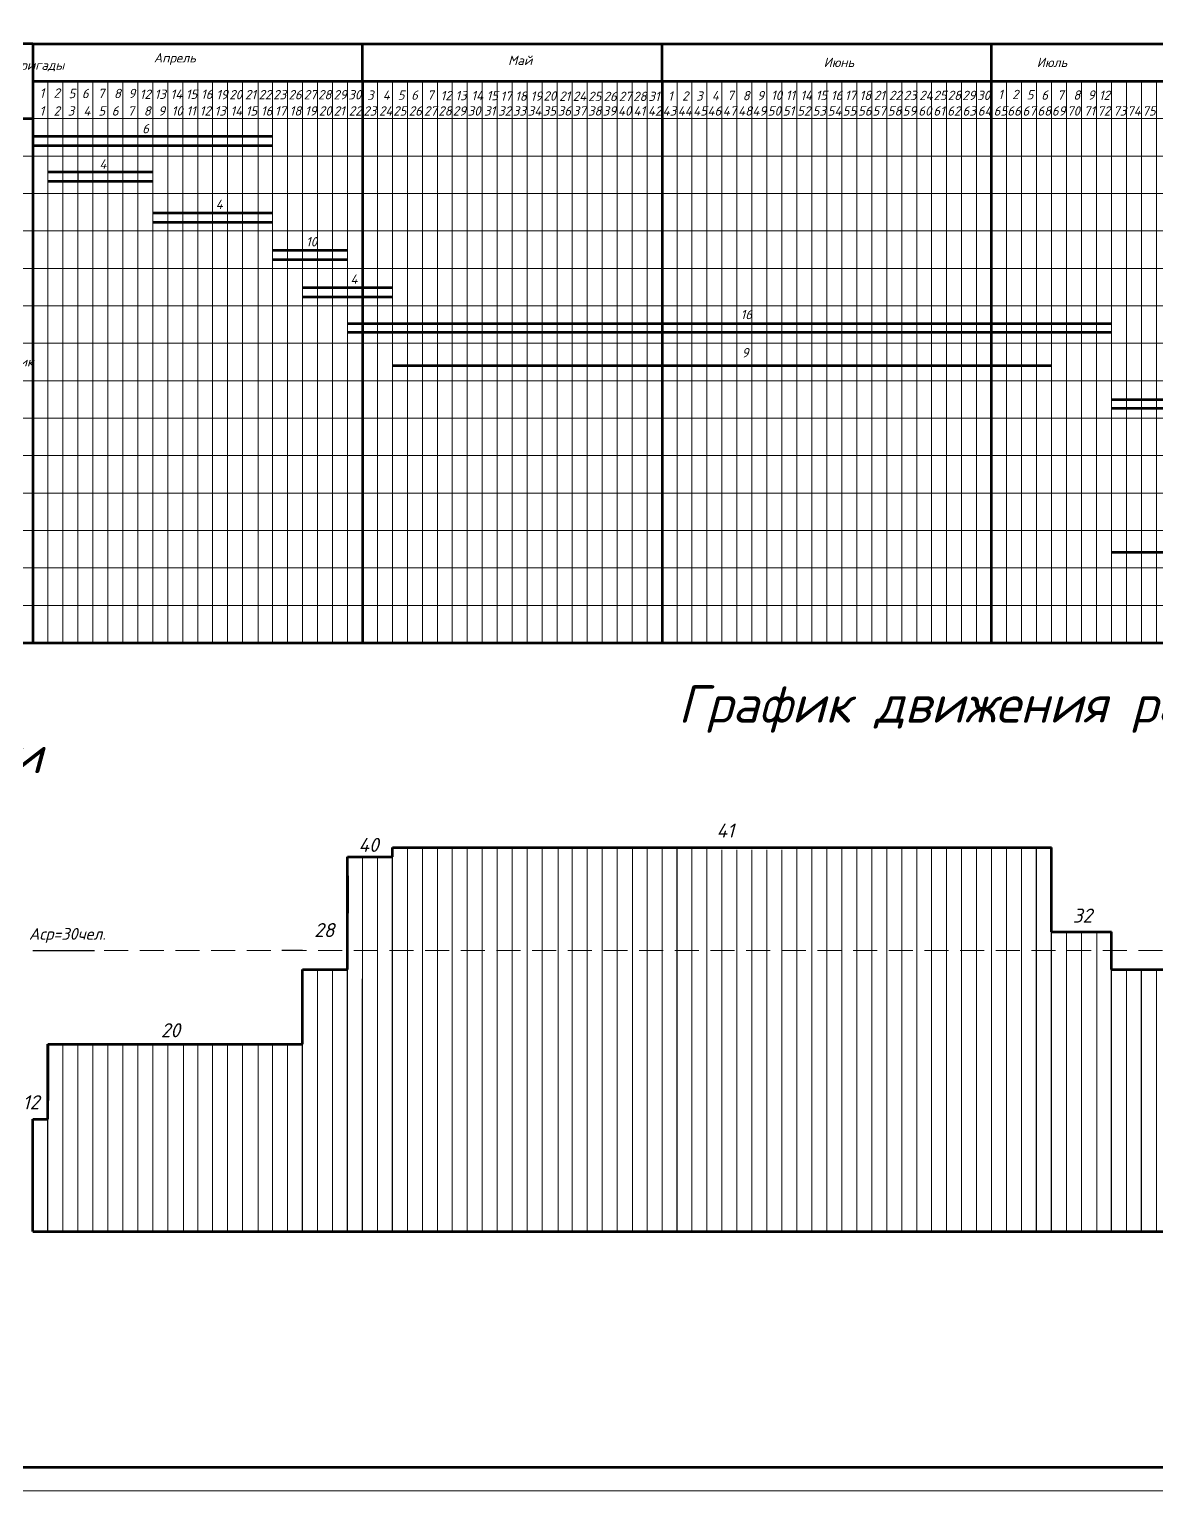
# Model space of a CAD drawing. Header units: millimetres. Extents: x 27137 to 30937, y -4667 to -569.
# Drawn here: x 29585 to 29825.9, y -2310.9 to -1998.7 of the extents above; entities that cross this region are included whole.
import ezdxf

# ---------------------------------------------------------------- set-up
doc = ezdxf.new("R2010")
doc.units = ezdxf.units.MM
doc.header["$LTSCALE"] = 0.4
doc.linetypes.add('штриховаяX2', pattern=[38.1, 25.4, -12.7])
doc.styles.add('Isocpeur', font='isocpeui.ttf', dxfattribs={"height": 2.5})
doc.styles.get("Standard").update_dxf_attribs({"font": 'isocpeui.ttf', "height": 2.5})

msp = doc.modelspace()

# ---------------------------------------------------------------- linework, layer by layer
at = {"lineweight": 53, "ltscale": 0.5}
for p, q in [((29585.7713, -2001.7984), (30020.9713, -2001.7984)), ((29585.7713, -2001.7984), (29585.7713, -2009.7984)), ((29656.1713, -2009.7984), (29656.1713, -2001.7984)), ((29720.1713, -2009.7984), (29720.1713, -2001.7984)), ((29790.5713, -2009.7984), (29790.5713, -2001.7984)), ((29585.7713, -2009.7984), (30020.9713, -2009.7984)), ((29585.7713, -2009.7984), (29585.7713, -2081.7984)), ((29592.1713, -2009.7984), (29595.3713, -2009.7984)), ((29656.1713, -2009.7984), (29656.1713, -2081.7984)), ((29720.1713, -2009.7984), (29720.1713, -2081.7984)), ((29790.5713, -2081.7984), (29790.5713, -2009.7984)), ((29569.7713, -2017.7984), (29585.7713, -2017.7984)), ((29585.7713, -2021.5507), (29620.9713, -2021.5507)), ((29620.9713, -2021.5507), (29636.9713, -2021.5507)), ((29585.7713, -2023.5507), (29620.9713, -2023.5507)), ((29620.9713, -2023.5507), (29636.9713, -2023.5507)), ((29588.9713, -2029.2023), (29611.3713, -2029.2023)), ((29588.9713, -2031.2023), (29611.3713, -2031.2023)), ((29611.3713, -2037.8998), (29636.9713, -2037.8998)), ((29611.3713, -2039.8998), (29636.9713, -2039.8998)), ((29636.9713, -2045.8998), (29653.068, -2045.8998)), ((29636.9713, -2047.8998), (29653.068, -2047.8998)), ((29643.3713, -2053.8998), (29662.5713, -2053.8998)), ((29643.3713, -2055.8998), (29662.5713, -2055.8998)), ((29652.9713, -2061.601), (29816.1713, -2061.601)), ((29816.1713, -2063.5281), (29652.9713, -2063.5281)), ((29678.4745, -2061.601), (29816.1713, -2061.601)), ((29816.1713, -2063.5281), (29678.4745, -2063.5281)), ((29662.5713, -2070.5247), (29803.3713, -2070.5247)), ((29816.1713, -2077.7942), (29864.1713, -2077.7942)), ((29585.7713, -2081.7984), (29585.7713, -2105.7984)), ((29656.1713, -2081.7984), (29656.1713, -2129.7984)), ((29720.1713, -2081.7984), (29720.1713, -2129.7984)), ((29790.5713, -2129.7984), (29790.5713, -2081.7984)), ((29864.1713, -2079.7213), (29816.1713, -2079.7213)), ((29585.7713, -2105.7984), (29585.7713, -2129.7984)), ((29960.1713, -2110.4929), (29816.1713, -2110.4929)), ((29585.7713, -2129.7984), (30020.9713, -2129.7984)), ((29652.9713, -2199.5311), (29652.9713, -2175.5311)), ((29652.9713, -2175.5311), (29662.5713, -2175.5311)), ((29662.5713, -2173.5311), (29800.1713, -2173.5311)), ((29662.5713, -2173.5311), (29803.3713, -2173.5311)), ((29662.5713, -2175.5311), (29662.5713, -2173.5311)), ((29803.3713, -2191.5311), (29803.3713, -2173.5311)), ((29652.9713, -2179.5311), (29652.9713, -2187.5311)), ((29652.9713, -2199.5311), (29652.9713, -2179.5311)), ((29803.3713, -2191.5311), (29816.1713, -2191.5311)), ((29816.1713, -2199.5311), (29816.1713, -2191.5311)), ((29643.3713, -2199.5311), (29652.9713, -2199.5311)), ((29643.3713, -2215.5311), (29643.3713, -2199.5311)), ((29816.1713, -2199.5311), (29876.9713, -2199.5311)), ((29588.9713, -2215.5311), (29588.9713, -2227.5311)), ((29588.9713, -2231.5311), (29588.9713, -2215.5311)), ((29588.9713, -2215.5311), (29643.3713, -2215.5311)), ((29585.7713, -2255.5311), (29585.7713, -2231.5311)), ((29585.7713, -2231.5311), (29588.9713, -2231.5311)), ((29585.7713, -2255.5311), (29585.7713, -2245.5311)), ((29585.7713, -2255.5311), (30020.9713, -2255.5311))]:
    msp.add_line(p, q, dxfattribs=at)
at = {"lineweight": 15}
for p, q in [((29585.7713, -2009.7984), (29588.9713, -2009.7984)), ((29585.7713, -2017.7984), (29585.7713, -2009.7984)), ((29588.9713, -2009.7984), (29588.9713, -2081.7984)), ((29592.1713, -2081.7984), (29592.1713, -2009.7984)), ((29595.3713, -2009.7984), (29595.3713, -2081.7984)), ((29598.5713, -2081.7984), (29598.5713, -2009.7984)), ((29598.5713, -2009.7984), (29601.7713, -2009.7984)), ((29601.7713, -2009.7984), (29601.7713, -2081.7984)), ((29604.9713, -2081.7984), (29604.9713, -2009.7984)), ((29604.9713, -2009.7984), (29608.1713, -2009.7984)), ((29608.1713, -2009.7984), (29608.1713, -2081.7984)), ((29611.3713, -2081.7984), (29611.3713, -2009.7984)), ((29611.3713, -2009.7984), (29614.5713, -2009.7984)), ((29614.5713, -2009.7984), (29614.5713, -2129.7984)), ((29617.7713, -2009.7984), (29620.9713, -2009.7984)), ((29617.7713, -2009.7984), (29617.7713, -2081.7984)), ((29620.9713, -2009.7984), (29620.9713, -2081.7984)), ((29624.1713, -2081.7984), (29624.1713, -2009.7984)), ((29624.1713, -2009.7984), (29627.3713, -2009.7984)), ((29627.3713, -2009.7984), (29627.3713, -2081.7984)), ((29630.5713, -2081.7984), (29630.5713, -2009.7984)), ((29630.5713, -2009.7984), (29633.7713, -2009.7984)), ((29633.868, -2129.7984), (29633.868, -2009.7984)), ((29636.9713, -2081.7984), (29636.9713, -2009.7984)), ((29636.9713, -2009.7984), (29640.1713, -2009.7984)), ((29640.1713, -2009.7984), (29640.1713, -2081.7984)), ((29643.3713, -2081.7984), (29643.3713, -2009.7984)), ((29643.3713, -2009.7984), (29646.5713, -2009.7984)), ((29646.5713, -2009.7984), (29646.5713, -2081.7984)), ((29649.7713, -2081.7984), (29649.7713, -2009.7984)), ((29649.7713, -2009.7984), (29652.9713, -2009.7984)), ((29652.9713, -2009.7984), (29652.9713, -2081.7984)), ((29656.1713, -2009.7984), (29659.3713, -2009.7984)), ((29659.3713, -2009.7984), (29659.3713, -2081.7984)), ((29662.5713, -2081.7984), (29662.5713, -2009.7984)), ((29662.5713, -2009.7984), (29665.7713, -2009.7984)), ((29665.7713, -2009.7984), (29665.7713, -2081.7984)), ((29668.9713, -2081.7984), (29668.9713, -2009.7984)), ((29668.9713, -2009.7984), (29672.1713, -2009.7984)), ((29672.1713, -2009.7984), (29672.1713, -2081.7984)), ((29675.3713, -2081.7984), (29675.3713, -2009.7984)), ((29675.3713, -2009.7984), (29678.5713, -2009.7984)), ((29678.5713, -2009.7984), (29678.5713, -2081.7984)), ((29681.7713, -2081.7984), (29681.7713, -2009.7984)), ((29681.7713, -2009.7984), (29684.9713, -2009.7984)), ((29684.9713, -2009.7984), (29684.9713, -2081.7984)), ((29688.1713, -2081.7984), (29688.1713, -2009.7984)), ((29688.1713, -2009.7984), (29691.3713, -2009.7984)), ((29691.3713, -2009.7984), (29691.3713, -2081.7984)), ((29694.5713, -2081.7984), (29694.5713, -2009.7984)), ((29694.5713, -2009.7984), (29697.7713, -2009.7984)), ((29697.7713, -2009.7984), (29697.7713, -2081.7984)), ((29700.9713, -2082.2472), (29700.9713, -2009.7984)), ((29700.9713, -2009.7984), (29704.1713, -2009.7984)), ((29704.1713, -2009.7984), (29704.1713, -2082.2472)), ((29704.1713, -2082.2472), (29704.1713, -2009.835)), ((29707.3713, -2082.2472), (29707.3713, -2009.7984)), ((29707.3713, -2009.7984), (29710.5713, -2009.7984)), ((29710.5713, -2009.7984), (29710.5713, -2081.7984)), ((29713.7713, -2081.7984), (29713.7713, -2009.7984)), ((29713.7713, -2009.7984), (29716.9713, -2009.7984)), ((29716.9713, -2009.7984), (29716.9713, -2081.7984)), ((29720.1713, -2009.7984), (29723.3713, -2009.7984)), ((29723.3713, -2009.7984), (29723.3713, -2081.7984)), ((29726.5713, -2081.7984), (29726.5713, -2009.7984)), ((29726.5713, -2009.7984), (29729.7713, -2009.7984)), ((29729.7713, -2009.7984), (29729.7713, -2081.7984)), ((29732.9713, -2081.7984), (29732.9713, -2009.7984)), ((29732.9713, -2009.7984), (29736.1713, -2009.7984)), ((29736.1713, -2009.7984), (29736.1713, -2081.7984)), ((29739.3713, -2081.7984), (29739.3713, -2009.7984)), ((29739.3713, -2009.7984), (29742.5713, -2009.7984)), ((29742.5713, -2009.7984), (29742.5713, -2081.7984)), ((29745.7713, -2081.7984), (29745.7713, -2009.7984)), ((29745.7713, -2009.7984), (29748.9713, -2009.7984)), ((29748.9713, -2009.7984), (29748.9713, -2081.7984)), ((29752.1713, -2081.7984), (29752.1713, -2009.7984)), ((29752.1713, -2009.7984), (29755.3713, -2009.7984)), ((29755.3713, -2009.7984), (29755.3713, -2081.7984)), ((29758.5713, -2081.7984), (29758.5713, -2009.7984)), ((29758.5713, -2009.7984), (29761.7713, -2009.7984)), ((29761.7713, -2009.7984), (29761.7713, -2081.7984)), ((29764.9713, -2009.7984), (29768.1713, -2009.7984)), ((29768.1713, -2009.7984), (29768.1713, -2081.7984)), ((29768.1713, -2081.7984), (29768.1713, -2009.7984)), ((29771.3713, -2081.7984), (29771.3713, -2009.7984)), ((29771.3713, -2009.7984), (29774.5713, -2009.7984)), ((29774.5713, -2009.7984), (29774.5713, -2081.7984)), ((29777.7713, -2081.7984), (29777.7713, -2009.7984)), ((29777.7713, -2009.7984), (29780.9713, -2009.7984)), ((29780.9713, -2009.7984), (29780.9713, -2081.7984)), ((29784.1713, -2009.7984), (29787.3713, -2009.7984)), ((29784.1713, -2009.7984), (29784.1713, -2081.7984)), ((29790.5713, -2009.7984), (29793.7713, -2009.7984)), ((29793.7713, -2009.7984), (29793.7713, -2081.7984)), ((29796.9713, -2081.7984), (29796.9713, -2009.7984)), ((29796.9713, -2009.7984), (29800.1713, -2009.7984)), ((29800.1713, -2009.7984), (29800.1713, -2081.7984)), ((29803.3713, -2081.7984), (29803.3713, -2009.7984)), ((29803.3713, -2009.7984), (29806.5713, -2009.7984)), ((29806.5713, -2009.7984), (29806.5713, -2081.7984)), ((29809.7713, -2073.7984), (29809.7713, -2009.7984)), ((29809.7713, -2009.7984), (29812.9713, -2009.7984)), ((29812.9713, -2009.7984), (29812.9713, -2081.7984)), ((29812.9713, -2009.7984), (29812.9713, -2081.7984)), ((29816.1713, -2009.7984), (29816.1713, -2081.7984)), ((29819.3713, -2009.7984), (29819.3713, -2081.7984)), ((29822.5713, -2081.7984), (29822.5713, -2009.7984)), ((29822.5713, -2009.7984), (29822.5713, -2081.7984)), ((29825.7713, -2009.7984), (29825.7713, -2081.7984)), ((29825.7713, -2081.7984), (29825.7713, -2009.7984)), ((30020.9713, -2017.7984), (29585.7713, -2017.7984)), ((29585.7713, -2017.7984), (29585.7713, -2021.5507)), ((29405.7713, -2025.7984), (29585.7713, -2025.7984)), ((29585.7713, -2029.7984), (29585.7713, -2024.6028)), ((29585.7713, -2025.7984), (30020.9713, -2025.7984)), ((29624.1713, -2024.6028), (29624.1713, -2029.7984)), ((29627.3713, -2029.7984), (29627.3713, -2033.9893)), ((29405.7713, -2033.7984), (29585.7713, -2033.7984)), ((29585.7713, -2033.7984), (30020.9713, -2033.7984)), ((29630.5713, -2033.9893), (29630.5713, -2037.7984)), ((29585.7713, -2045.7984), (29585.7713, -2037.7984)), ((29620.9713, -2037.8998), (29624.1713, -2037.8998)), ((29630.5713, -2037.7984), (29630.5713, -2041.3575)), ((29640.1713, -2041.3575), (29640.1713, -2045.4958)), ((29405.7713, -2041.7984), (30020.9713, -2041.7984)), ((29624.1713, -2045.4958), (29624.1713, -2043.8759)), ((29630.5713, -2046.9819), (29630.5713, -2048.7592)), ((29640.268, -2045.8998), (29643.468, -2045.8998)), ((29646.5713, -2048.7592), (29646.5713, -2046.6856)), ((29646.5713, -2046.9819), (29646.5713, -2048.7592)), ((29656.1713, -2045.4958), (29656.1713, -2045.7984)), ((29656.1713, -2045.7984), (29656.1713, -2046.9819)), ((29656.1713, -2046.9819), (29656.1713, -2046.9819)), ((29585.7713, -2049.7984), (29453.7713, -2049.7984)), ((29585.7713, -2053.7984), (29585.7713, -2049.7984)), ((29585.7713, -2049.7984), (30020.9713, -2049.7984)), ((29636.9713, -2049.7984), (29636.9713, -2051.9157)), ((29640.1713, -2053.7499), (29640.1713, -2054.6419)), ((29585.7713, -2057.7984), (29453.7713, -2057.7984)), ((29585.7713, -2065.7984), (29585.7713, -2057.7984)), ((29585.7713, -2057.7984), (30020.9713, -2057.7984)), ((29643.3713, -2057.7984), (29643.3713, -2061.601)), ((29662.5713, -2057.7984), (29662.5713, -2058.917)), ((29453.7713, -2065.7984), (29585.7713, -2065.7984)), ((29585.7713, -2065.7984), (30020.9713, -2065.7984)), ((29662.5713, -2065.7984), (29662.5713, -2068.7898)), ((29585.7713, -2077.7984), (29585.7713, -2069.7984)), ((29816.1713, -2069.7984), (29816.1713, -2071.3754)), ((29405.7713, -2073.7984), (29585.7713, -2073.7984)), ((29585.7713, -2081.7984), (29585.7713, -2073.7984)), ((29585.7713, -2073.7984), (30020.9713, -2073.7984)), ((29809.7713, -2081.7984), (29809.7713, -2073.7984)), ((29771.3713, -2078.5178), (29771.3713, -2079.8492)), ((29453.7713, -2081.7984), (29585.7713, -2081.7984)), ((29585.7713, -2081.7984), (29453.7713, -2081.7984)), ((29585.7713, -2081.7984), (30020.9713, -2081.7984)), ((29585.7713, -2081.7984), (30020.9713, -2081.7984)), ((29588.9713, -2081.7984), (29588.9713, -2129.7984)), ((29592.1713, -2129.7984), (29592.1713, -2081.7984)), ((29595.3713, -2081.7984), (29595.3713, -2129.7984)), ((29598.5713, -2129.7984), (29598.5713, -2081.7984)), ((29601.7713, -2081.7984), (29601.7713, -2129.7984)), ((29604.9713, -2129.7984), (29604.9713, -2081.7984)), ((29608.1713, -2081.7984), (29608.1713, -2129.7984)), ((29611.3713, -2129.7984), (29611.3713, -2081.7984)), ((29617.7713, -2081.7984), (29617.7713, -2129.7984)), ((29620.9713, -2081.7984), (29620.9713, -2129.7984)), ((29624.1713, -2129.7984), (29624.1713, -2081.7984)), ((29627.3713, -2081.7984), (29627.3713, -2129.7984)), ((29630.5713, -2129.7984), (29630.5713, -2081.7984)), ((29636.9713, -2129.7984), (29636.9713, -2081.7984)), ((29640.1713, -2081.7984), (29640.1713, -2129.7984)), ((29643.3713, -2129.7984), (29643.3713, -2081.7984)), ((29646.5713, -2081.7984), (29646.5713, -2129.7984)), ((29649.7713, -2129.7984), (29649.7713, -2081.7984)), ((29652.9713, -2081.7984), (29652.9713, -2129.7984)), ((29659.3713, -2081.7984), (29659.3713, -2129.7984)), ((29662.5713, -2129.7984), (29662.5713, -2081.7984)), ((29665.7713, -2081.7984), (29665.7713, -2129.7984)), ((29668.9713, -2129.7984), (29668.9713, -2081.7984)), ((29672.1713, -2081.7984), (29672.1713, -2129.7984)), ((29675.3713, -2129.7984), (29675.3713, -2081.7984)), ((29678.5713, -2081.7984), (29678.5713, -2129.7984)), ((29681.7713, -2129.7984), (29681.7713, -2081.7984)), ((29684.9713, -2081.7984), (29684.9713, -2129.7984)), ((29688.1713, -2129.7984), (29688.1713, -2081.7984)), ((29691.3713, -2081.7984), (29691.3713, -2129.7984)), ((29694.5713, -2129.7984), (29694.5713, -2081.7984)), ((29697.7713, -2081.7984), (29697.7713, -2129.7984)), ((29700.9713, -2129.7984), (29700.9713, -2081.7984)), ((29704.1713, -2081.7984), (29704.1713, -2129.7984)), ((29704.1713, -2129.7984), (29704.1713, -2081.7984)), ((29707.3713, -2129.7984), (29707.3713, -2081.7984)), ((29710.5713, -2081.7984), (29710.5713, -2129.7984)), ((29713.7713, -2129.7984), (29713.7713, -2081.7984)), ((29716.9713, -2081.7984), (29716.9713, -2129.7984)), ((29723.3713, -2081.7984), (29723.3713, -2129.7984)), ((29726.5713, -2129.7984), (29726.5713, -2081.7984)), ((29729.7713, -2081.7984), (29729.7713, -2129.7984)), ((29732.9713, -2129.7984), (29732.9713, -2081.7984)), ((29736.1713, -2081.7984), (29736.1713, -2129.7984)), ((29739.3713, -2129.7984), (29739.3713, -2081.7984)), ((29742.5713, -2081.7984), (29742.5713, -2129.7984)), ((29745.7713, -2129.7984), (29745.7713, -2081.7984)), ((29748.9713, -2081.7984), (29748.9713, -2129.7984)), ((29752.1713, -2129.7984), (29752.1713, -2081.7984)), ((29755.3713, -2081.7984), (29755.3713, -2129.7984)), ((29758.5713, -2129.7984), (29758.5713, -2081.7984)), ((29761.7713, -2081.7984), (29761.7713, -2129.7984)), ((29768.1713, -2081.7984), (29768.1713, -2129.7984)), ((29768.1713, -2129.7984), (29768.1713, -2081.7984)), ((29771.3713, -2129.7984), (29771.3713, -2081.7984)), ((29774.5713, -2081.7984), (29774.5713, -2129.7984)), ((29777.7713, -2129.7984), (29777.7713, -2081.7984)), ((29780.9713, -2081.7984), (29780.9713, -2129.7984)), ((29784.1713, -2081.7984), (29784.1713, -2129.7984)), ((29793.7713, -2081.7984), (29793.7713, -2129.7984)), ((29796.9713, -2129.7984), (29796.9713, -2081.7984)), ((29800.1713, -2081.7984), (29800.1713, -2129.7984)), ((29803.3713, -2129.7984), (29803.3713, -2081.7984)), ((29806.5713, -2081.7984), (29806.5713, -2129.7984)), ((29809.7713, -2129.7984), (29809.7713, -2081.7984)), ((29812.9713, -2081.7984), (29812.9713, -2129.7984)), ((29812.9713, -2081.7984), (29812.9713, -2129.7984)), ((29816.1713, -2081.7984), (29816.1713, -2129.7984)), ((29819.3713, -2081.7984), (29819.3713, -2129.7984)), ((29822.5713, -2129.7984), (29822.5713, -2081.7984)), ((29822.5713, -2081.7984), (29822.5713, -2129.7984)), ((29825.7713, -2081.7984), (29825.7713, -2129.7984)), ((29825.7713, -2129.7984), (29825.7713, -2081.7984)), ((29585.7713, -2089.7984), (29585.7713, -2085.7984)), ((29453.7713, -2089.7984), (29585.7713, -2089.7984)), ((29585.7713, -2089.7984), (30020.9713, -2089.7984)), ((29585.7713, -2097.7984), (29585.7713, -2093.7984)), ((29453.7713, -2097.7984), (29585.7713, -2097.7984)), ((29585.7713, -2097.7984), (30021.1551, -2097.7984)), ((29640.1713, -2097.7984), (29640.1713, -2098.6078)), ((29585.7713, -2105.7984), (29569.7713, -2105.7984)), ((29585.7713, -2105.7984), (29585.7713, -2106.9018)), ((29585.7713, -2105.7984), (30021.1551, -2105.7984)), ((29592.1713, -2129.7984), (29592.1713, -2105.7984)), ((29405.7713, -2113.7984), (29585.7713, -2113.7984)), ((29585.7713, -2113.7984), (30021.1551, -2113.7984)), ((29405.7713, -2121.7984), (29585.7713, -2121.7984)), ((29585.7713, -2121.7984), (30021.1551, -2121.7984)), ((29585.7713, -2129.7984), (29585.7713, -2123.3984)), ((29585.7713, -2129.7984), (29585.7713, -2123.3984)), ((29656.1713, -2175.5311), (29656.1713, -2220.7534)), ((29659.3713, -2175.5311), (29659.3713, -2255.5311)), ((29662.5713, -2255.5311), (29662.5713, -2175.5311)), ((29665.7713, -2173.5311), (29665.7713, -2255.5311)), ((29668.9713, -2255.5311), (29668.9713, -2173.5311)), ((29668.9713, -2216.3853), (29668.9713, -2173.5311)), ((29672.1713, -2173.5311), (29672.1713, -2216.3853)), ((29672.1713, -2173.5311), (29672.1713, -2255.5311)), ((29675.3713, -2255.5311), (29675.3713, -2173.5311)), ((29675.3713, -2216.3853), (29675.3713, -2173.5311)), ((29678.5713, -2173.5311), (29678.5713, -2216.3853)), ((29678.5713, -2173.5311), (29678.5713, -2255.5311)), ((29681.7713, -2255.5311), (29681.7713, -2173.5311)), ((29681.7713, -2216.3853), (29681.7713, -2173.5311)), ((29684.9713, -2173.5311), (29684.9713, -2216.3853)), ((29684.9713, -2173.5311), (29684.9713, -2255.5311)), ((29688.1713, -2255.5311), (29688.1713, -2173.5311)), ((29688.1713, -2216.3853), (29688.1713, -2173.5311)), ((29691.3713, -2173.5311), (29691.3713, -2216.3853)), ((29691.3713, -2173.5311), (29691.3713, -2255.5311)), ((29694.5713, -2255.5311), (29694.5713, -2173.5311)), ((29694.5713, -2216.3853), (29694.5713, -2173.5311)), ((29697.973, -2173.5311), (29697.973, -2255.5311)), ((29700.9713, -2255.5311), (29700.9713, -2173.5311)), ((29700.9713, -2216.3853), (29700.9713, -2173.5311)), ((29700.9713, -2173.5311), (29700.9713, -2255.5311)), ((29704.1713, -2173.5311), (29704.1713, -2216.3853)), ((29704.1713, -2173.5311), (29704.1713, -2255.5311)), ((29704.1713, -2255.5311), (29704.1713, -2173.5311)), ((29704.1713, -2216.3853), (29704.1713, -2173.5311)), ((29704.1713, -2255.5311), (29704.1713, -2173.5311)), ((29707.3713, -2255.5311), (29707.3713, -2173.5311)), ((29707.3713, -2216.3853), (29707.3713, -2173.5311)), ((29707.3713, -2173.5311), (29707.3713, -2255.5311)), ((29710.5713, -2173.5311), (29710.5713, -2255.5311)), ((29710.5713, -2255.5311), (29710.5713, -2173.5311)), ((29713.868, -2255.5311), (29713.868, -2173.5311)), ((29716.9713, -2255.5311), (29716.9713, -2173.5311)), ((29720.1713, -2173.5311), (29720.1713, -2255.5311)), ((29723.3713, -2255.5311), (29723.3713, -2173.5311)), ((29723.3713, -2255.5311), (29723.3713, -2173.5311)), ((29726.5713, -2173.5311), (29726.5713, -2255.5311)), ((29729.7713, -2255.5311), (29729.7713, -2173.5311)), ((29732.9713, -2255.5311), (29732.9713, -2174.0323)), ((29736.1713, -2174.0323), (29736.1713, -2255.5311)), ((29739.3713, -2174.0323), (29739.3713, -2255.5311)), ((29742.5713, -2255.5311), (29742.5713, -2174.0323)), ((29745.7713, -2174.0323), (29745.7713, -2255.5311)), ((29748.9713, -2255.5311), (29748.9713, -2173.5311)), ((29752.1713, -2173.5311), (29752.1713, -2255.5311)), ((29755.3713, -2255.5311), (29755.3713, -2173.5311)), ((29758.5713, -2173.5311), (29758.5713, -2255.5311)), ((29761.7713, -2255.5311), (29761.7713, -2173.5311)), ((29764.9713, -2173.5311), (29764.9713, -2255.5311)), ((29768.1713, -2255.5311), (29768.1713, -2173.5311)), ((29771.3713, -2173.5311), (29771.3713, -2255.5311)), ((29774.5713, -2255.5311), (29774.5713, -2173.5311)), ((29777.7713, -2173.5311), (29777.7713, -2255.5311)), ((29780.9713, -2255.5311), (29780.9713, -2173.5311)), ((29784.1713, -2173.5311), (29784.1713, -2255.5311)), ((29784.1713, -2255.5311), (29784.1713, -2173.5311)), ((29787.3713, -2255.5311), (29787.3713, -2173.5311)), ((29790.5713, -2173.5311), (29790.5713, -2255.5311)), ((29793.7713, -2255.5311), (29793.7713, -2173.5311)), ((29793.7713, -2173.5311), (29793.7713, -2255.5311)), ((29796.9713, -2173.5311), (29796.9713, -2255.5311)), ((29800.1713, -2173.5311), (29800.1713, -2255.5311)), ((29652.9713, -2187.5311), (29652.9713, -2216.7701)), ((29652.9713, -2187.5311), (29652.9713, -2187.5311)), ((29652.9713, -2255.5311), (29652.9713, -2187.5311)), ((29803.3713, -2255.5311), (29803.3713, -2191.5311)), ((29806.5713, -2191.5311), (29806.5713, -2255.5311)), ((29809.7713, -2191.5311), (29809.7713, -2255.5311)), ((29809.7713, -2255.5311), (29809.7713, -2191.5311)), ((29813.068, -2255.5311), (29813.068, -2191.5311)), ((29646.5713, -2199.5311), (29646.5713, -2216.7701)), ((29646.5713, -2199.5311), (29646.5713, -2255.5311)), ((29649.7713, -2255.5311), (29649.7713, -2199.5311)), ((29649.7713, -2216.7701), (29649.7713, -2199.5311)), ((29816.1713, -2199.5311), (29816.1713, -2255.5311)), ((29816.1713, -2255.5311), (29816.1713, -2199.5311)), ((29819.3713, -2199.5311), (29819.3713, -2255.5311)), ((29819.3713, -2199.5311), (29819.3713, -2255.5311)), ((29822.5713, -2199.5311), (29822.5713, -2255.5311)), ((29822.5713, -2255.5311), (29822.5713, -2199.5311)), ((29822.5713, -2255.5311), (29822.5713, -2199.5311)), ((29825.7713, -2255.5311), (29825.7713, -2199.5311)), ((29825.7713, -2199.5311), (29825.7713, -2255.5311)), ((29643.3713, -2255.5311), (29643.3713, -2205.5311)), ((29643.3713, -2220.7534), (29643.3713, -2205.5311)), ((29672.1713, -2255.5311), (29672.1713, -2211.5311)), ((29672.1713, -2255.5311), (29672.1713, -2211.5311)), ((29675.3713, -2211.5311), (29675.3713, -2255.5311)), ((29678.5713, -2255.5311), (29678.5713, -2211.5311)), ((29681.7713, -2211.5311), (29681.7713, -2255.5311)), ((29684.9713, -2255.5311), (29684.9713, -2211.5311)), ((29688.1713, -2211.5311), (29688.1713, -2255.5311)), ((29691.3713, -2255.5311), (29691.3713, -2211.5311)), ((29694.5713, -2211.5311), (29694.5713, -2255.5311)), ((29771.3713, -2255.5311), (29771.3713, -2211.5311)), ((29771.3713, -2255.5311), (29771.3713, -2211.5311)), ((29774.5713, -2211.5311), (29774.5713, -2255.5311)), ((29777.7713, -2255.5311), (29777.7713, -2211.5311)), ((29780.9713, -2211.5311), (29780.9713, -2255.5311)), ((29784.1713, -2255.5311), (29784.1713, -2211.5311)), ((29787.3713, -2211.5311), (29787.3713, -2255.5311)), ((29790.5713, -2255.5311), (29790.5713, -2211.5311)), ((29592.1713, -2255.5311), (29592.1713, -2215.5311)), ((29592.1713, -2255.5311), (29592.1713, -2215.5311)), ((29595.3713, -2215.5311), (29595.3713, -2255.5311)), ((29598.5713, -2255.5311), (29598.5713, -2215.5311)), ((29601.7713, -2215.5311), (29601.7713, -2255.5311)), ((29604.9713, -2255.5311), (29604.9713, -2215.5311)), ((29608.1713, -2215.5311), (29608.1713, -2255.5311)), ((29611.3713, -2255.5311), (29611.3713, -2215.5311)), ((29614.5713, -2215.5311), (29614.5713, -2255.5311)), ((29617.973, -2215.5311), (29617.973, -2255.5311)), ((29620.9713, -2215.5311), (29620.9713, -2255.5311)), ((29624.1713, -2255.5311), (29624.1713, -2215.5311)), ((29627.3713, -2215.5311), (29627.3713, -2255.5311)), ((29630.5713, -2255.5311), (29630.5713, -2215.5311)), ((29633.868, -2255.5311), (29633.868, -2215.5311)), ((29636.9713, -2255.5311), (29636.9713, -2215.5311)), ((29636.9713, -2220.7534), (29636.9713, -2215.5311)), ((29640.1713, -2215.5311), (29640.1713, -2220.7534)), ((29643.3713, -2255.5311), (29643.3713, -2215.5311)), ((29716.9713, -2215.5311), (29716.9713, -2255.5311)), ((29720.1713, -2215.5311), (29720.1713, -2216.3853)), ((29720.1713, -2215.5311), (29720.1713, -2255.5311)), ((29723.3713, -2215.5311), (29723.3713, -2216.3853)), ((29723.3713, -2215.5311), (29723.3713, -2255.5311)), ((29726.5713, -2255.5311), (29726.5713, -2215.5311)), ((29726.5713, -2216.3853), (29726.5713, -2215.5311)), ((29729.7713, -2215.5311), (29729.7713, -2216.3853)), ((29729.7713, -2215.5311), (29729.7713, -2255.5311)), ((29732.9713, -2216.3853), (29732.9713, -2215.5311)), ((29736.1713, -2215.5311), (29736.1713, -2216.3853)), ((29736.1713, -2215.5311), (29736.1713, -2255.5311)), ((29739.3713, -2215.5311), (29739.3713, -2255.5311)), ((29742.5713, -2215.5311), (29742.5713, -2255.5311)), ((29745.7713, -2255.5311), (29745.7713, -2215.5311)), ((29748.9713, -2215.5311), (29748.9713, -2255.5311)), ((29752.1713, -2255.5311), (29752.1713, -2215.5311)), ((29755.3713, -2215.5311), (29755.3713, -2255.5311)), ((29758.5713, -2255.5311), (29758.5713, -2215.5311)), ((29761.7713, -2215.5311), (29761.7713, -2255.5311)), ((29764.9713, -2255.5311), (29764.9713, -2215.5311)), ((29796.9713, -2215.5311), (29796.9713, -2255.5311)), ((29800.1713, -2215.5311), (29800.1713, -2255.5311)), ((29803.3713, -2215.5311), (29803.3713, -2255.5311)), ((29806.5713, -2255.5311), (29806.5713, -2215.5311)), ((29640.1713, -2220.7534), (29640.1713, -2255.5311)), ((29656.1713, -2220.7534), (29656.1713, -2255.5311)), ((29604.9713, -2235.5311), (29604.9713, -2225.5311)), ((29608.1713, -2225.5311), (29608.1713, -2229.5963)), ((29611.3713, -2229.5963), (29611.3713, -2225.5311)), ((29614.5713, -2225.5311), (29614.5713, -2229.5963)), ((29620.9713, -2225.5311), (29620.9713, -2225.7499)), ((29624.1713, -2225.7499), (29624.1713, -2225.5311)), ((29627.3713, -2225.5311), (29627.3713, -2225.7499)), ((29630.5713, -2229.5963), (29630.5713, -2225.5311)), ((29588.9713, -2227.5311), (29588.9713, -2255.5311)), ((29588.9713, -2227.5311), (29588.9713, -2255.5311)), ((29668.9713, -2227.5311), (29668.9713, -2255.5311)), ((29668.9713, -2227.5311), (29668.9713, -2255.5311)), ((29768.1713, -2227.5311), (29768.1713, -2255.5311)), ((29768.1713, -2227.5311), (29768.1713, -2255.5311)), ((29768.1713, -2230.5311), (29768.1713, -2255.5311)), ((29768.1713, -2255.5311), (29768.1713, -2230.5311)), ((29771.3713, -2255.5311), (29771.3713, -2230.5311)), ((29774.5713, -2230.5311), (29774.5713, -2255.5311)), ((29777.7713, -2255.5311), (29777.7713, -2230.5311)), ((29780.9713, -2230.5311), (29780.9713, -2255.5311)), ((29784.1713, -2230.5311), (29784.1713, -2255.5311)), ((29787.3713, -2230.5311), (29787.3713, -2255.5311)), ((29790.5713, -2255.5311), (29790.5713, -2230.5311)), ((29793.7713, -2230.5311), (29793.7713, -2255.5311)), ((29796.9713, -2230.5311), (29796.9713, -2255.5311)), ((29800.1713, -2230.5311), (29800.1713, -2255.5311)), ((29803.3713, -2255.5311), (29803.3713, -2230.5311)), ((29806.5713, -2230.5311), (29806.5713, -2255.5311)), ((29809.7713, -2255.5311), (29809.7713, -2230.5311)), ((29816.1713, -2255.5311), (29816.1713, -2230.5311))]:
    msp.add_line(p, q, dxfattribs=at)
at = {"color": 0, "lineweight": 15}
for p, q in [((29764.9713, -2081.7984), (29764.9713, -2009.7984)), ((29787.3713, -2009.7984), (29787.3713, -2081.7984)), ((29764.9713, -2129.7984), (29764.9713, -2081.7984)), ((29787.3713, -2081.7984), (29787.3713, -2129.7984))]:
    msp.add_line(p, q, dxfattribs=at)
at = {"ltscale": 0.5}
for p, q in [((29585.7713, -2021.5507), (29585.7713, -2023.5507)), ((29585.7713, -2023.5507), (29588.5738, -2023.5507)), ((29595.3713, -2029.2023), (29595.3713, -2031.2023)), ((29595.3713, -2029.2023), (29595.3713, -2031.2023)), ((29588.9713, -2031.2023), (29611.3713, -2031.2023)), ((29662.5713, -2255.5311), (29662.5713, -2175.5311)), ((29662.5713, -2255.5311), (29662.5713, -2175.5311)), ((29723.3713, -2255.5311), (29723.3713, -2173.5311)), ((29800.1713, -2255.5311), (29800.1713, -2173.5311)), ((29803.3713, -2255.5311), (29803.3713, -2173.5311)), ((29652.9713, -2255.5311), (29652.9713, -2179.5311)), ((29816.1713, -2255.5311), (29816.1713, -2191.5311)), ((29816.1713, -2191.5311), (29816.1713, -2199.5311)), ((29585.7713, -2195.5311), (29598.9567, -2195.5311)), ((29643.3713, -2195.5311), (29638.9309, -2195.5311)), ((29643.3713, -2199.5311), (29652.9713, -2199.5311)), ((29816.1713, -2199.5311), (29828.9713, -2199.5311)), ((29816.1713, -2199.5311), (29876.9713, -2199.5311)), ((29822.5713, -2255.5311), (29822.5713, -2199.5311)), ((29656.1713, -2255.5311), (29656.1713, -2201.5311)), ((29800.1713, -2255.5311), (29800.1713, -2209.5311)), ((29643.3713, -2255.5311), (29643.3713, -2215.5311)), ((29643.3713, -2255.5311), (29643.3713, -2215.5311)), ((29585.7713, -2255.5311), (29585.7713, -2231.5311)), ((29585.7713, -2231.5311), (29588.9713, -2231.5311)), ((29585.7713, -2255.5311), (29585.7713, -2231.5311)), ((29588.9713, -2255.5311), (29588.9713, -2231.5311))]:
    msp.add_line(p, q, dxfattribs=at)
at = {"lineweight": 15, "ltscale": 0.5}
for p, q in [((29620.9713, -2029.3575), (29620.9713, -2081.7984)), ((29636.9713, -2029.3575), (29636.9713, -2081.7984)), ((29665.7713, -2062.7728), (29665.7713, -2081.7984)), ((29816.1713, -2062.7728), (29816.1713, -2081.7984)), ((29819.3713, -2062.7728), (29819.3713, -2081.7984)), ((29620.9713, -2081.7984), (29620.9713, -2129.7984)), ((29636.9713, -2081.7984), (29636.9713, -2129.7984)), ((29665.7713, -2081.7984), (29665.7713, -2129.7984)), ((29816.1713, -2081.7984), (29816.1713, -2129.7984)), ((29819.3713, -2081.7984), (29819.3713, -2129.7984)), ((29636.9713, -2215.5311), (29636.9713, -2220.7534)), ((29620.9713, -2225.5311), (29620.9713, -2225.7499)), ((29620.9713, -2229.5963), (29620.9713, -2231.0958)), ((29636.9713, -2229.5963), (29636.9713, -2230.1942)), ((29585.7713, -2255.5311), (29585.7713, -2245.5311))]:
    msp.add_line(p, q, dxfattribs=at)
at = {"linetype": 'штриховаяX2', "lineweight": 15, "ltscale": 0.5}
msp.add_line((29585.7713, -2195.5311), (30027.414, -2195.5311), dxfattribs=at)
at = {"color": 7, "lineweight": 15}
msp.add_lwpolyline([(29377.2396, -2310.9131), (30218.2396, -2310.9131), (30218.2396, -1716.9131), (29377.2396, -1716.9131)], close=True, dxfattribs=at)
at = {"lineweight": 15, "const_width": 0.6}
msp.add_lwpolyline([(29397.2396, -2305.9131), (30213.2396, -2305.9131), (30213.2396, -1721.9131), (29397.2396, -1721.9131)], close=True, dxfattribs=at)
msp.add_lwpolyline([(29397.2396, -1721.9131), (30213.2396, -1721.9131), (30213.2396, -2305.9131), (29397.2396, -2305.9131)], dxfattribs=at)
at = {"lineweight": 53, "ltscale": 0.5}
msp.add_lwpolyline([(29585.7713, -2001.7984), (29405.7713, -2001.7984), (29405.7713, -2097.7984), (29405.7713, -2101.7984), (29405.7713, -2105.7984), (29405.7713, -2113.7984), (29405.7713, -2121.7984), (29405.7713, -2129.7984), (29585.7713, -2129.7984)], dxfattribs=at)

# ---------------------------------------------------------------- texts
at = {"lineweight": 15, "attachment_point": 1}
for s, width, gutter_width, insert, char_height in [('Апрель', 64.209377, 12.5, (29611.5931, -2003.8183), 2), ('Состав бригады', 20, 12.5, (29572.6538, -2005.3879), 2), ('Май', 64.209377, 12.5, (29687.2813, -2004.3673), 2), ('Июнь', 64.209377, 12.5, (29754.6898, -2004.7968), 2), ('Июль', 64.209377, 12.5, (29800.2221, -2004.7968), 2), ('1', 8.923798, 12.5, (29587.1928, -2011.3434), 2), ('2', 8.923798, 12.5, (29590.18, -2011.3434), 2), ('5', 8.923798, 12.5, (29593.3738, -2011.438), 2), ('6', 8.923798, 12.5, (29596.2328, -2011.438), 2), ('7', 8.923798, 12.5, (29599.6323, -2011.438), 2), ('8', 8.923798, 12.5, (29603.0752, -2011.438), 2), ('9', 8.923798, 12.5, (29606.1681, -2011.438), 2), ('12', 8.923798, 12.5, (29608.5985, -2011.5981), 2), ('13', 8.923798, 12.5, (29611.7711, -2011.5981), 2), ('14', 8.923798, 12.5, (29615.1744, -2011.5981), 2), ('15', 8.923798, 12.5, (29618.4335, -2011.5981), 2), ('16', 8.923798, 12.5, (29621.6926, -2011.5981), 2), ('19', 8.923798, 12.5, (29624.9365, -2011.683), 2), ('20', 8.923798, 12.5, (29627.7117, -2011.683), 2), ('21', 8.923798, 12.5, (29631.0525, -2011.683), 2), ('22', 8.923798, 12.5, (29633.9813, -2011.683), 2), ('23', 8.923798, 12.5, (29637.103, -2011.683), 2), ('26', 8.923798, 12.5, (29640.3681, -2011.695), 2), ('27', 8.923798, 12.5, (29643.6152, -2011.695), 2), ('28', 8.923798, 12.5, (29646.6801, -2011.695), 2), ('29', 8.923798, 12.5, (29649.9751, -2011.7081), 2), ('30', 8.923798, 12.5, (29653.1502, -2011.7081), 2), ('3', 8.923798, 12.5, (29657.1664, -2011.7892), 2), ('4', 8.923798, 12.5, (29660.5139, -2011.7892), 2), ('5', 8.923798, 12.5, (29663.7126, -2011.7892), 2), ('6', 8.923798, 12.5, (29666.5717, -2011.7892), 2), ('7', 8.923798, 12.5, (29669.9711, -2011.7892), 2), ('12', 8.923798, 12.5, (29672.8571, -2011.8808), 2), ('13', 8.923798, 12.5, (29676.0297, -2011.8808), 2), ('14', 8.923798, 12.5, (29679.433, -2011.8808), 2), ('15', 8.923798, 12.5, (29682.6921, -2011.8808), 2), ('17', 8.923798, 12.5, (29685.6407, -2012.0093), 2), ('18', 8.923798, 12.5, (29688.7844, -2012.0093), 2), ('19', 8.923798, 12.5, (29692.0723, -2012.0093), 2), ('20', 8.923798, 12.5, (29694.827, -2011.9693), 2), ('21', 8.923798, 12.5, (29698.1883, -2012.0093), 2), ('24', 8.923798, 12.5, (29701.1028, -2012.0284), 2), ('25', 8.923798, 12.5, (29704.3727, -2012.0628), 2), ('26', 8.923798, 12.5, (29707.6889, -2012.0628), 2), ('27', 8.923798, 12.5, (29710.936, -2012.0628), 2), ('28', 8.923798, 12.5, (29714.0009, -2012.0628), 2), ('31', 8.923798, 12.5, (29717.2504, -2012.0408), 2), ('1', 8.923798, 12.5, (29721.4522, -2011.9787), 2), ('2', 8.923798, 12.5, (29724.4394, -2011.9787), 2), ('3', 8.923798, 12.5, (29727.4629, -2011.9787), 2), ('4', 8.923798, 12.5, (29730.8105, -2011.9086), 2), ('7', 8.923798, 12.5, (29734.0959, -2011.8562), 2), ('8', 8.923798, 12.5, (29737.398, -2011.8909), 2), ('9', 8.923798, 12.5, (29740.4909, -2011.8909), 2), ('10', 8.923798, 12.5, (29743.4519, -2011.8206), 2), ('11', 8.923798, 12.5, (29746.5956, -2011.8206), 2), ('14', 8.923798, 12.5, (29749.7274, -2011.8515), 2), ('15', 8.923798, 12.5, (29752.9866, -2011.8515), 2), ('16', 8.923798, 12.5, (29756.2457, -2011.8515), 2), ('17', 8.923798, 12.5, (29759.2163, -2011.8515), 2), ('18', 8.923798, 12.5, (29762.3601, -2011.8515), 2), ('21', 8.923798, 12.5, (29765.4142, -2011.8524), 2), ('22', 8.923798, 12.5, (29768.6429, -2011.8524), 2), ('23', 8.923798, 12.5, (29771.7646, -2011.8524), 2), ('24', 8.923798, 12.5, (29775.1094, -2011.8524), 2), ('25', 8.923798, 12.5, (29778.1383, -2011.8524), 2), ('28', 8.923798, 12.5, (29781.1962, -2011.8456), 2), ('29', 8.923798, 12.5, (29784.2942, -2011.8456), 2), ('30', 8.923798, 12.5, (29787.4693, -2011.8456), 2), ('1', 8.923798, 12.5, (29791.9737, -2011.6422), 2), ('2', 8.923798, 12.5, (29794.961, -2011.6422), 2), ('5', 8.923798, 12.5, (29798.0699, -2011.7104), 2), ('6', 8.923798, 12.5, (29801.1899, -2011.7762), 2), ('7', 8.923798, 12.5, (29804.5893, -2011.7762), 2), ('8', 8.923798, 12.5, (29808.0323, -2011.7762), 2), ('9', 8.923798, 12.5, (29811.1252, -2011.7762), 2), ('12', 8.923798, 12.5, (29813.5087, -2011.8255), 2), ('1', 8.923798, 12.5, (29587.1928, -2015.1644), 2), ('2', 8.923798, 12.5, (29590.18, -2015.1644), 2), ('3', 8.923798, 12.5, (29593.2036, -2015.1644), 2), ('4', 8.923798, 12.5, (29596.5511, -2015.1644), 2), ('5', 8.923798, 12.5, (29599.7498, -2015.1644), 2), ('6', 8.923798, 12.5, (29602.6089, -2015.1644), 2), ('7', 8.923798, 12.5, (29606.0083, -2015.1644), 2), ('8', 8.923798, 12.5, (29609.4513, -2015.1644), 2), ('9', 8.923798, 12.5, (29612.5442, -2015.1644), 2), ('10', 8.923798, 12.5, (29615.3995, -2015.1644), 2), ('11', 8.923798, 12.5, (29618.5432, -2015.1644), 2), ('12', 8.923798, 12.5, (29621.3985, -2015.1644), 2), ('13', 8.923798, 12.5, (29624.5711, -2015.1644), 2), ('14', 8.923798, 12.5, (29627.9744, -2015.1644), 2), ('15', 8.923798, 12.5, (29631.2335, -2015.1644), 2), ('16', 8.923798, 12.5, (29634.4926, -2015.1644), 2), ('17', 8.923798, 12.5, (29637.4633, -2015.1644), 2), ('18', 8.923798, 12.5, (29640.607, -2015.1644), 2), ('19', 8.923798, 12.5, (29643.8949, -2015.1644), 2), ('20', 8.923798, 12.5, (29646.8368, -2015.1644), 2), ('21', 8.923798, 12.5, (29650.0109, -2015.1644), 2), ('22', 8.923798, 12.5, (29653.2396, -2015.1644), 2), ('23', 8.923798, 12.5, (29656.3613, -2015.1644), 2), ('24', 8.923798, 12.5, (29659.7061, -2015.1644), 2), ('25', 8.923798, 12.5, (29662.735, -2015.1644), 2), ('26', 8.923798, 12.5, (29666.0512, -2015.1644), 2), ('27', 8.923798, 12.5, (29669.2984, -2015.1644), 2), ('28', 8.923798, 12.5, (29672.3632, -2015.1644), 2), ('29', 8.923798, 12.5, (29675.4612, -2015.1644), 2), ('30', 8.923798, 12.5, (29678.6363, -2015.1644), 2), ('31', 8.923798, 12.5, (29682.1407, -2015.1644), 2), ('32', 8.923798, 12.5, (29685.1404, -2015.1644), 2), ('33', 8.923798, 12.5, (29688.2962, -2015.1644), 2), ('34', 8.923798, 12.5, (29691.4579, -2015.1644), 2), ('35', 8.923798, 12.5, (29694.6715, -2015.1644), 2), ('36', 8.923798, 12.5, (29697.885, -2015.1644), 2), ('37', 8.923798, 12.5, (29701.0986, -2015.1644), 2), ('38', 8.923798, 12.5, (29704.3381, -2015.1644), 2), ('39', 8.923798, 12.5, (29707.4939, -2015.1644), 2), ('40', 8.923798, 12.5, (29710.7459, -2015.1644), 2), ('41', 8.923798, 12.5, (29714.0641, -2015.1644), 2), ('42', 8.923798, 12.5, (29717.1451, -2015.1644), 2), ('43', 8.923798, 12.5, (29720.2816, -2015.1644), 2), ('44', 8.923798, 12.5, (29723.5144, -2015.1644), 2), ('45', 8.923798, 12.5, (29726.8125, -2015.1644), 2), ('46', 8.923798, 12.5, (29729.8721, -2015.1644), 2), ('47', 8.923798, 12.5, (29733.1241, -2015.1644), 2), ('48', 8.923798, 12.5, (29736.4147, -2015.1644), 2), ('49', 8.923798, 12.5, (29739.461, -2015.1644), 2), ('50', 8.923798, 12.5, (29742.7323, -2015.1644), 2), ('51', 8.923798, 12.5, (29745.9651, -2015.1644), 2), ('52', 8.923798, 12.5, (29749.0346, -2015.1644), 2), ('53', 8.923798, 12.5, (29752.3184, -2015.1644), 2), ('54', 8.923798, 12.5, (29755.5373, -2015.1644), 2), ('55', 8.923798, 12.5, (29758.7483, -2015.1644), 2), ('56', 8.923798, 12.5, (29762.0307, -2015.1644), 2), ('57', 8.923798, 12.5, (29765.1245, -2015.1644), 2), ('58', 8.923798, 12.5, (29768.3694, -2015.1644), 2), ('59', 8.923798, 12.5, (29771.5546, -2015.1644), 2), ('60', 8.923798, 12.5, (29774.8998, -2015.1644), 2), ('61', 8.923798, 12.5, (29778.1306, -2015.1644), 2), ('62', 8.923798, 12.5, (29781.0884, -2015.1644), 2), ('63', 8.923798, 12.5, (29784.3592, -2015.1644), 2), ('64', 8.923798, 12.5, (29787.6078, -2015.1644), 2), ('65', 8.923798, 12.5, (29791.0107, -2015.1644), 2), ('66', 8.923798, 12.5, (29793.9245, -2015.1644), 2), ('67', 8.923798, 12.5, (29797.1694, -2015.1644), 2), ('68', 8.923798, 12.5, (29800.3546, -2015.1644), 2), ('69', 8.923798, 12.5, (29803.4437, -2015.1644), 2), ('70', 8.923798, 12.5, (29806.6825, -2015.1644), 2), ('71', 8.923798, 12.5, (29810.2656, -2015.1644), 2), ('72', 8.923798, 12.5, (29813.1592, -2015.1644), 2), ('73', 8.923798, 12.5, (29816.5462, -2015.1644), 2), ('74', 8.923798, 12.5, (29819.5245, -2015.1644), 2), ('75', 8.923798, 12.5, (29822.7694, -2015.1644), 2), ('6', 8.923798, 12.5, (29609.1166, -2018.9416), 2), ('4', 8.923798, 12.5, (29599.9703, -2026.5065), 2), ('4', 8.923798, 12.5, (29624.8164, -2035.1048), 2), ('10', 8.923798, 12.5, (29644.1131, -2043.1048), 2), ('4', 8.923798, 12.5, (29653.6164, -2051.1048), 2), ('16', 8.923798, 12.5, (29736.9604, -2058.6497), 2), ('изоляровщик', 20, 12.5, (29569.7001, -2068.7312), 2), ('9', 8.923798, 12.5, (29737.2022, -2066.817), 2), ('\\pi29.00103;{\\fISOCPEUR|b0|i1|c204|p34;График движения рабочих кадров по объекту }', 280.652418, 5, (29694.6058, -2138.8307), 8), ('\\pi1.38792;{\\fISOCPEUR|b0|i1|c204|p34;       Технико}-{\\fISOCPEUR|b0|i1|c204|p34;экономичиские показатели}', 242.629461, 12.5, (29368.1972, -2149.6279), 8), ('{\\H0.75x;41}', 15, 12.5, (29731.8172, -2168.3872), 4), ('{\\H0.75x;40}', 15, 12.5, (29655.3269, -2171.4521), 4), ('{\\H0.75x;32}', 15, 12.5, (29807.8997, -2186.55), 4), ('{\\H0.75x;28}', 15, 12.5, (29645.8597, -2189.6472), 4), ('{\\H0.75x;20}', 15, 12.5, (29613.1085, -2211.0435), 4), ('{\\H0.75x;12}', 15, 12.5, (29583.5853, -2226.4232), 4)]:
    msp.add_mtext_dynamic_manual_height_columns(s, width=width, gutter_width=gutter_width, heights=[0], dxfattribs=dict(at, insert=insert, char_height=char_height))
at = {"linetype": 'штриховаяX2', "lineweight": 15, "insert": (29584.9137, -2190.6999), "char_height": 2.5, "attachment_point": 1, "style": 'Isocpeur'}
msp.add_mtext_dynamic_manual_height_columns('Аср=30чел.', width=29.321968, gutter_width=12.5, heights=[0], dxfattribs=at)

doc.saveas('drawing.dxf')
